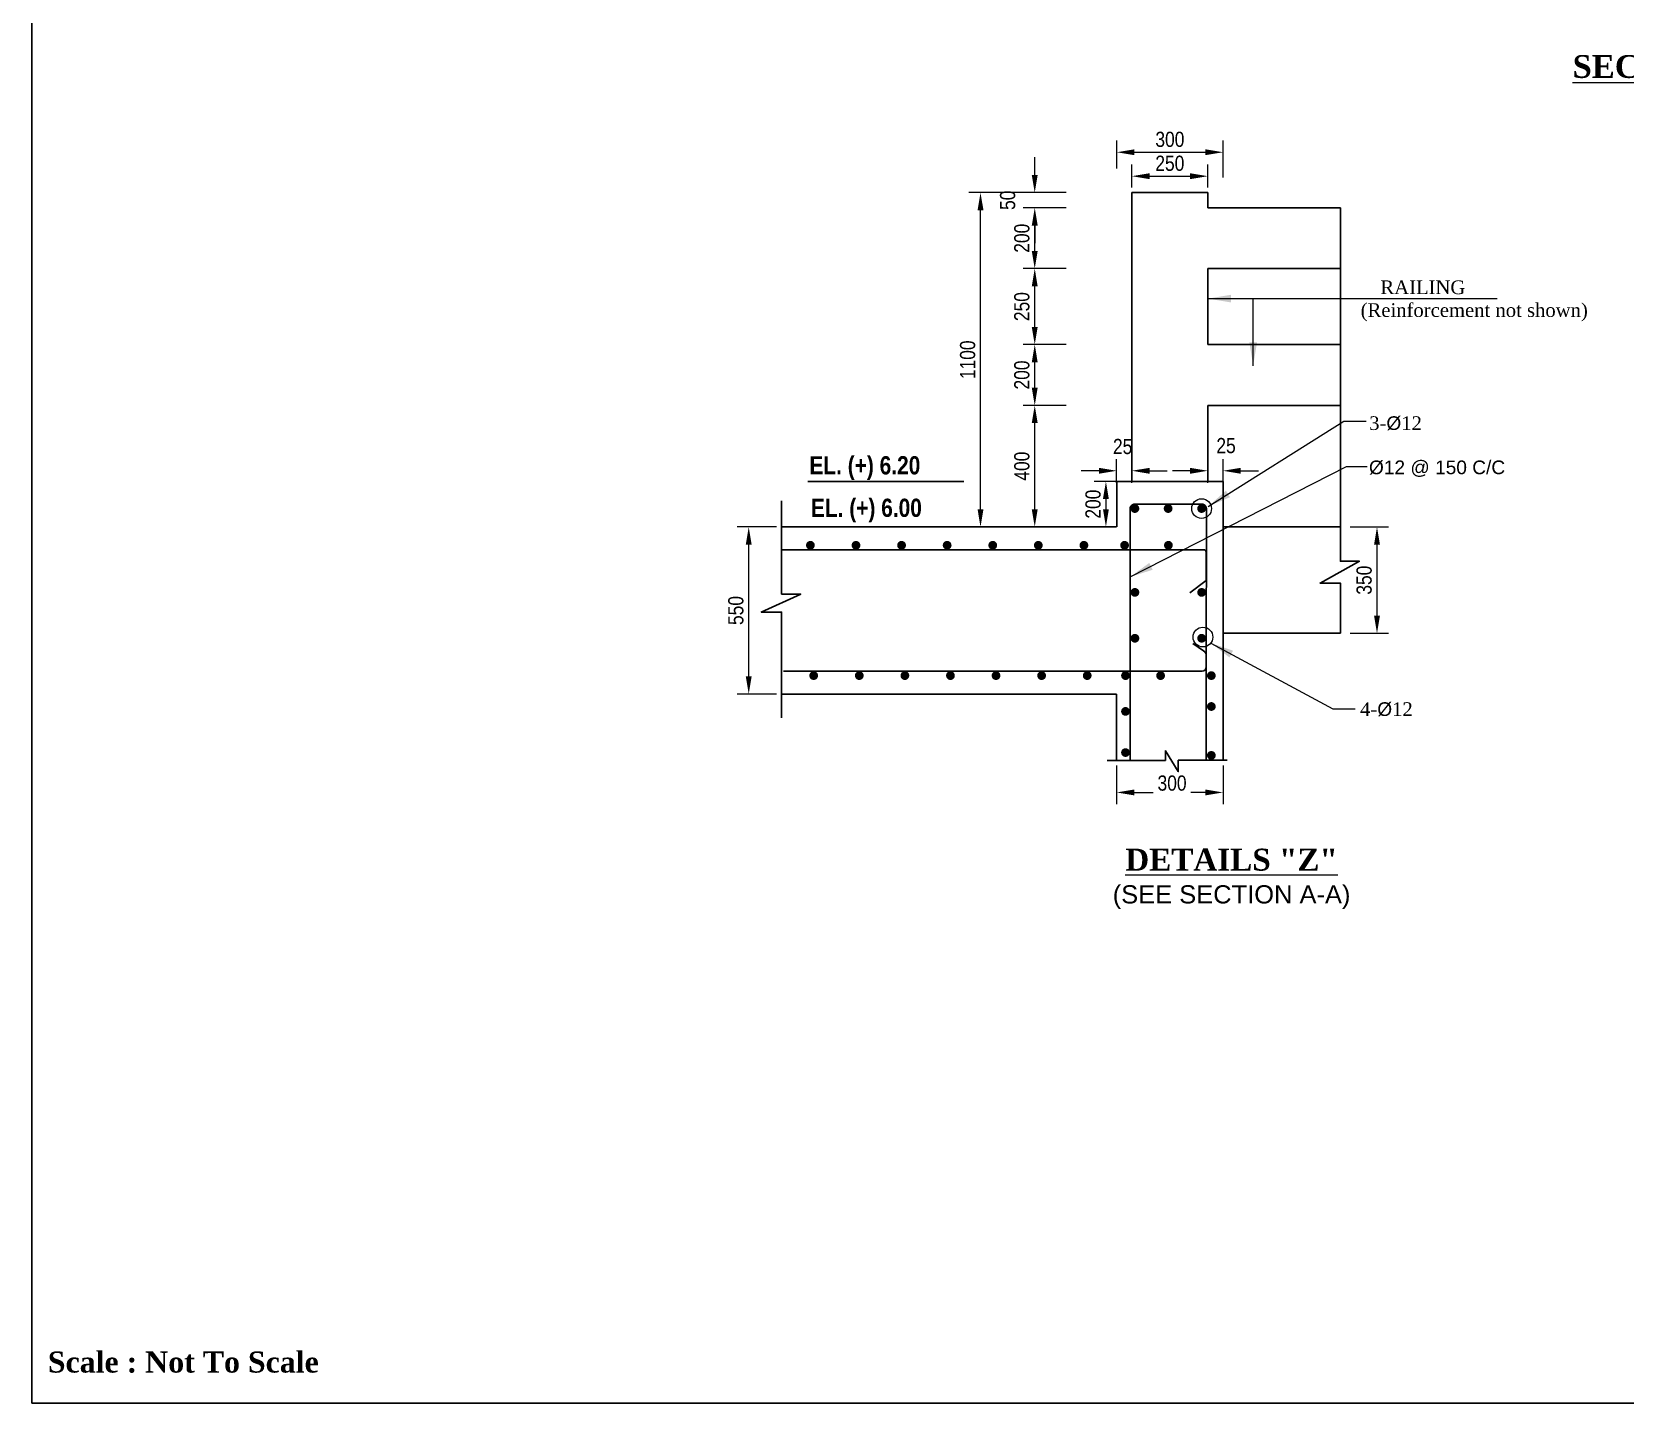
# Model space of a CAD drawing. Extents: x -426260 to 2055400, y -4304674 to -305611.
# Drawn here: x 142261 to 173718, y -1939043 to -1911968 of the extents above; entities that cross this region are included whole.
import ezdxf

# ---------------------------------------------------------------- set-up
doc = ezdxf.new("R2010")
doc.units = 0
doc.header["$LTSCALE"] = 300
doc.header["$MEASUREMENT"] = 0
doc.header["$PDMODE"] = 3
doc.linetypes.add('DASHED', pattern=[0.75, 0.5, -0.25])
doc.layers.get('0').update_dxf_attribs({"linetype": 'CONTINUOUS'})
doc.layers.get('DEFPOINTS').update_dxf_attribs({"linetype": 'CONTINUOUS'})
for name, color, linetype, lineweight in [('Dim', 7, 'CONTINUOUS', 9), ('line2', 3, 'CONTINUOUS', 30), ('Railing', 8, 'CONTINUOUS', 0), ('TEXT-ROOM', 4, 'CONTINUOUS', 5)]:
    doc.layers.add(name, color=color, linetype=linetype, lineweight=lineweight)
for name, color, linetype in [('LINE', 7, 'CONTINUOUS'), ('REINF.', 1, 'CONTINUOUS'), ('TEXT', 10, 'CONTINUOUS')]:
    doc.layers.add(name, color=color, linetype=linetype)
doc.styles.add('BIG', font='ROMANT.SHX')
doc.styles.add('dimText', font='ARIALN.TTF')
doc.styles.add('text', font='ARIALN.TTF', dxfattribs={"height": 1.6})
doc.dimstyles.new('dim_230', dxfattribs={"dimtxt": 460, "dimasz": 460, "dimexe": 230, "dimexo": 100, "dimgap": 100, "dimtad": 1, "dimdec": 0, "dimzin": 0, "dimdsep": 46, "dimtxsty": 'dimText', "dimcen": 0.09, "dimclrd": 256, "dimclre": 256, "dimclrt": 7, "dimadec": 0, "dimazin": 0, "dimtfac": 1, "dimtdec": 0, "dimtofl": 0, "dimtmove": 0, "dimatfit": 3, "dimfxl": 1, "dimtolj": 1, "dimtzin": 0, "dimlwd": -1, "dimlwe": -1, "dimarcsym": 0})

# ---------------------------------------------------------------- blocks, each defined once
blk = doc.blocks.new('*D1265')
at = {"layer": 'DEFPOINTS', "color": 0, "ltscale": 500, "transparency": 16777216}
for p in [(162062, -1919343), (162779, -1919343), (163679, -1921743)]:
    blk.add_point(p, dxfattribs=at)
at = {"layer": 'Dim', "ltscale": 500, "transparency": 16777216}
for p, q in [((162679, -1919343), (161832, -1919343)), ((162062, -1921393), (162062, -1919693)), ((163579, -1921743), (161832, -1921743))]:
    blk.add_line(p, q, dxfattribs=at)
for points in [[(162003, -1919693), (162120, -1919693), (162062, -1919343)], [(162003, -1921393), (162120, -1921393), (162062, -1921743)]]:
    blk.add_solid(points, dxfattribs=at)
at = {"layer": 'Dim', "color": 7, "ltscale": 500, "transparency": 16777216, "insert": (161808, -1920543), "char_height": 300, "attachment_point": 5, "rotation": 90, "style": 'dimText'}
blk.add_mtext('\\A1;400', dxfattribs=at)
blk = doc.blocks.new('*D1266')
at = {"layer": 'DEFPOINTS', "color": 0, "ltscale": 500, "transparency": 16777216}
for p in [(162062, -1918143), (162779, -1918143), (162779, -1919343)]:
    blk.add_point(p, dxfattribs=at)
at = {"layer": 'Dim', "ltscale": 500, "transparency": 16777216}
for p, q in [((162679, -1918143), (161832, -1918143)), ((162062, -1918993), (162062, -1918493)), ((162679, -1919343), (161832, -1919343))]:
    blk.add_line(p, q, dxfattribs=at)
for points in [[(162003, -1918493), (162120, -1918493), (162062, -1918143)], [(162003, -1918993), (162120, -1918993), (162062, -1919343)]]:
    blk.add_solid(points, dxfattribs=at)
at = {"layer": 'Dim', "color": 7, "ltscale": 500, "transparency": 16777216, "insert": (161808, -1918743), "char_height": 300, "attachment_point": 5, "rotation": 90, "style": 'dimText'}
blk.add_mtext('\\A1;200', dxfattribs=at)
blk = doc.blocks.new('*D1267')
at = {"layer": 'DEFPOINTS', "color": 0, "ltscale": 500, "transparency": 16777216}
for p in [(162062, -1916643), (162779, -1916643), (162779, -1918143)]:
    blk.add_point(p, dxfattribs=at)
at = {"layer": 'Dim', "ltscale": 500, "transparency": 16777216}
for p, q in [((162679, -1916643), (161832, -1916643)), ((162062, -1917793), (162062, -1916993)), ((162679, -1918143), (161832, -1918143))]:
    blk.add_line(p, q, dxfattribs=at)
for points in [[(162003, -1916993), (162120, -1916993), (162062, -1916643)], [(162003, -1917793), (162120, -1917793), (162062, -1918143)]]:
    blk.add_solid(points, dxfattribs=at)
at = {"layer": 'Dim', "color": 7, "ltscale": 500, "transparency": 16777216, "insert": (161808, -1917393), "char_height": 300, "attachment_point": 5, "rotation": 90, "style": 'dimText'}
blk.add_mtext('\\A1;250', dxfattribs=at)
blk = doc.blocks.new('*D1268')
at = {"layer": 'DEFPOINTS', "color": 0, "ltscale": 500, "transparency": 16777216}
for p in [(162062, -1915443), (162779, -1915443), (162756, -1916643)]:
    blk.add_point(p, dxfattribs=at)
at = {"layer": 'Dim', "ltscale": 500, "transparency": 16777216}
for p, q in [((162679, -1915443), (161832, -1915443)), ((162062, -1916293), (162062, -1915793)), ((162656, -1916643), (161832, -1916643))]:
    blk.add_line(p, q, dxfattribs=at)
for points in [[(162003, -1915793), (162120, -1915793), (162062, -1915443)], [(162003, -1916293), (162120, -1916293), (162062, -1916643)]]:
    blk.add_solid(points, dxfattribs=at)
at = {"layer": 'Dim', "color": 7, "ltscale": 500, "transparency": 16777216, "insert": (161808, -1916043), "char_height": 300, "attachment_point": 5, "rotation": 90, "style": 'dimText'}
blk.add_mtext('\\A1;200', dxfattribs=at)
blk = doc.blocks.new('*D1269')
at = {"layer": 'DEFPOINTS', "color": 0, "ltscale": 500, "transparency": 16777216}
for p in [(160991, -1915143), (162232, -1915143), (163459, -1921743)]:
    blk.add_point(p, dxfattribs=at)
at = {"layer": 'Dim', "ltscale": 500, "transparency": 16777216}
for p, q in [((162132, -1915143), (160761, -1915143)), ((160991, -1921393), (160991, -1915493)), ((163359, -1921743), (160761, -1921743))]:
    blk.add_line(p, q, dxfattribs=at)
for points in [[(160933, -1915493), (161050, -1915493), (160991, -1915143)], [(160933, -1921393), (161050, -1921393), (160991, -1921743)]]:
    blk.add_solid(points, dxfattribs=at)
at = {"layer": 'Dim', "color": 7, "ltscale": 500, "transparency": 16777216, "insert": (160738, -1918443), "char_height": 300, "attachment_point": 5, "rotation": 90, "style": 'dimText'}
blk.add_mtext('\\A1;1100', dxfattribs=at)
blk = doc.blocks.new('*D1270')
at = {"layer": 'DEFPOINTS', "color": 0, "ltscale": 500, "transparency": 16777216}
for p in [(162779, -1915143), (162062, -1915443), (162779, -1915443)]:
    blk.add_point(p, dxfattribs=at)
at = {"layer": 'Dim', "ltscale": 500, "transparency": 16777216}
for p, q in [((162062, -1914793), (162062, -1914443)), ((162679, -1915143), (161832, -1915143)), ((162679, -1915443), (161832, -1915443)), ((162062, -1915793), (162062, -1916143))]:
    blk.add_line(p, q, dxfattribs=at)
for points in [[(162003, -1914793), (162120, -1914793), (162062, -1915143)], [(162003, -1915793), (162120, -1915793), (162062, -1915443)]]:
    blk.add_solid(points, dxfattribs=at)
at = {"layer": 'Dim', "color": 7, "ltscale": 500, "transparency": 16777216, "insert": (161528, -1915293), "char_height": 300, "attachment_point": 5, "rotation": 90, "style": 'dimText'}
blk.add_mtext('\\A1;50', dxfattribs=at)
blk = doc.blocks.new('*D1296')
at = {"layer": 'DEFPOINTS', "color": 0, "ltscale": 500, "transparency": 16777216}
for p in [(165479, -1914818), (163979, -1915143), (165479, -1915143)]:
    blk.add_point(p, dxfattribs=at)
at = {"layer": 'Dim', "ltscale": 500, "transparency": 16777216}
for p, q in [((163979, -1915043), (163979, -1914588)), ((165479, -1915043), (165479, -1914588)), ((164329, -1914818), (165129, -1914818))]:
    blk.add_line(p, q, dxfattribs=at)
for points in [[(164329, -1914760), (164329, -1914876), (163979, -1914818)], [(165129, -1914760), (165129, -1914876), (165479, -1914818)]]:
    blk.add_solid(points, dxfattribs=at)
at = {"layer": 'Dim', "color": 7, "ltscale": 500, "transparency": 16777216, "insert": (164729, -1914565), "char_height": 300, "attachment_point": 5, "style": 'dimText'}
blk.add_mtext('\\A1;250', dxfattribs=at)
blk = doc.blocks.new('*D1271')
at = {"layer": 'DEFPOINTS', "color": 0, "ltscale": 500, "transparency": 16777216}
for p in [(168190, -1921744), (168190, -1923843), (168819, -1923843)]:
    blk.add_point(p, dxfattribs=at)
at = {"layer": 'Dim', "ltscale": 500, "transparency": 16777216}
for p, q in [((168290, -1921744), (169049, -1921744)), ((168819, -1922094), (168819, -1923493)), ((168290, -1923843), (169049, -1923843))]:
    blk.add_line(p, q, dxfattribs=at)
for points in [[(168761, -1922094), (168878, -1922094), (168819, -1921744)], [(168761, -1923493), (168878, -1923493), (168819, -1923843)]]:
    blk.add_solid(points, dxfattribs=at)
at = {"layer": 'Dim', "color": 7, "ltscale": 500, "transparency": 16777216, "insert": (168566, -1922794), "char_height": 300, "attachment_point": 5, "rotation": 90, "style": 'dimText'}
blk.add_mtext('\\A1;350', dxfattribs=at)
blk = doc.blocks.new('*D1272')
at = {"layer": 'DEFPOINTS', "color": 0, "ltscale": 500, "transparency": 16777216}
for p in [(165780, -1914345), (163680, -1914763), (165780, -1914941)]:
    blk.add_point(p, dxfattribs=at)
at = {"layer": 'Dim', "ltscale": 500, "transparency": 16777216}
for p, q in [((163680, -1914663), (163680, -1914115)), ((165780, -1914841), (165780, -1914115)), ((164030, -1914345), (165430, -1914345))]:
    blk.add_line(p, q, dxfattribs=at)
for points in [[(164030, -1914287), (164030, -1914403), (163680, -1914345)], [(165430, -1914287), (165430, -1914403), (165780, -1914345)]]:
    blk.add_solid(points, dxfattribs=at)
at = {"layer": 'Dim', "color": 7, "ltscale": 500, "transparency": 16777216, "insert": (164730, -1914092), "char_height": 300, "attachment_point": 5, "style": 'dimText'}
blk.add_mtext('\\A1;300', dxfattribs=at)
blk = doc.blocks.new('*D1273')
at = {"layer": 'DEFPOINTS', "color": 0, "ltscale": 500, "transparency": 16777216}
for p in [(165780, -1920634), (165479, -1920972), (165780, -1920972)]:
    blk.add_point(p, dxfattribs=at)
at = {"layer": 'Dim', "ltscale": 500, "transparency": 16777216}
for p, q in [((165479, -1920872), (165479, -1920404)), ((165780, -1920872), (165780, -1920404)), ((165129, -1920634), (164779, -1920634)), ((166130, -1920634), (166480, -1920634))]:
    blk.add_line(p, q, dxfattribs=at)
for points in [[(165129, -1920576), (165129, -1920693), (165479, -1920634)], [(166130, -1920576), (166130, -1920693), (165780, -1920634)]]:
    blk.add_solid(points, dxfattribs=at)
at = {"layer": 'Dim', "color": 7, "ltscale": 500, "transparency": 16777216, "insert": (165839, -1920139), "char_height": 300, "attachment_point": 5, "style": 'dimText'}
blk.add_mtext('\\A1;25', dxfattribs=at)
blk = doc.blocks.new('*D1297')
at = {"layer": 'DEFPOINTS', "color": 0, "ltscale": 500, "transparency": 16777216}
for p in [(163679, -1926352), (165780, -1926352), (165780, -1926985)]:
    blk.add_point(p, dxfattribs=at)
at = {"layer": 'Dim', "ltscale": 500, "transparency": 16777216}
for p, q in [((163679, -1926452), (163679, -1927215)), ((165780, -1926452), (165780, -1927215)), ((164029, -1926985), (164402, -1926985)), ((165430, -1926985), (165144, -1926985))]:
    blk.add_line(p, q, dxfattribs=at)
for points in [[(164029, -1926927), (164029, -1927043), (163679, -1926985)], [(165430, -1926927), (165430, -1927043), (165780, -1926985)]]:
    blk.add_solid(points, dxfattribs=at)
at = {"layer": 'Dim', "color": 7, "ltscale": 500, "transparency": 16777216, "insert": (164773, -1926802), "char_height": 300, "attachment_point": 5, "style": 'dimText'}
blk.add_mtext('\\A1;300', dxfattribs=at)
blk = doc.blocks.new('*D1206')
at = {"layer": 'DEFPOINTS', "color": 0, "ltscale": 500, "transparency": 16777216}
for p in [(163979, -1920634), (163678, -1920972), (163979, -1920972)]:
    blk.add_point(p, dxfattribs=at)
at = {"layer": 'Dim', "ltscale": 500, "transparency": 16777216}
for p, q in [((163678, -1920872), (163678, -1920404)), ((163979, -1920872), (163979, -1920404)), ((163328, -1920634), (162978, -1920634)), ((164329, -1920634), (164679, -1920634))]:
    blk.add_line(p, q, dxfattribs=at)
for points in [[(163328, -1920576), (163328, -1920693), (163678, -1920634)], [(164329, -1920576), (164329, -1920693), (163979, -1920634)]]:
    blk.add_solid(points, dxfattribs=at)
at = {"layer": 'Dim', "color": 7, "ltscale": 500, "transparency": 16777216, "insert": (163797, -1920156), "char_height": 300, "attachment_point": 5, "style": 'dimText'}
blk.add_mtext('\\A1;25', dxfattribs=at)

msp = doc.modelspace()

# ---------------------------------------------------------------- linework, layer by layer
at = {"color": 8, "elevation": 0}
for points in [[(168095.7, -1915443), (168095.9, -1922420.2), (168473.7, -1922420.2), (167696, -1922852.8), (168097.2, -1922852.8), (168096.8, -1923843.1)], [(157062.9, -1921228.2), (157062.9, -1923068.8), (157440.8, -1923068.8), (156663.1, -1923423.4), (157064.3, -1923423.4), (157063.6, -1925509.5)], [(163494.5, -1926351.7), (164642.9, -1926351.7), (164642.9, -1926161.7), (164895.2, -1926571.9), (164895.2, -1926350.7), (165861.3, -1926351.2)]]:
    msp.add_lwpolyline(points, dxfattribs=at)
at = {"layer": 'Dim', "ltscale": 500}
for p, q in [((163749.9, -1920842.8, 0), (163237.1, -1920842.8, 0)), ((163467.1, -1921192.8, 0), (163467.1, -1921393.1, 0)), ((156963.8, -1921743.1, 0), (156184.5, -1921743.1, 0)), ((163580.1, -1921743.1, 0), (163237.1, -1921743.1, 0)), ((156414.5, -1924693.1, 0), (156414.5, -1922093.1, 0)), ((156963.8, -1925043.1, 0), (156184.5, -1925043.1, 0))]:
    msp.add_line(p, q, dxfattribs=at)
at = {"layer": 'Dim', "color": 5, "lineweight": 9, "ltscale": 3}
for centre in [(165357, -1921379.7, 0), (165382.7, -1923916.8, 0)]:
    msp.add_circle(centre, 194.8, dxfattribs=at)
at = {"layer": 'Dim', "ltscale": 500}
for points in [[(163408.7, -1921192.8, 0), (163525.4, -1921192.8, 0), (163467.1, -1920842.8, 0)], [(163408.7, -1921393.1, 0), (163525.4, -1921393.1, 0), (163467.1, -1921743.1, 0)], [(156356.1, -1922093.1, 0), (156472.8, -1922093.1, 0), (156414.5, -1921743.1, 0)], [(156356.1, -1924693.1, 0), (156472.8, -1924693.1, 0), (156414.5, -1925043.1, 0)]]:
    msp.add_solid(points, dxfattribs=at)
at = {"layer": 'LINE', "color": 7, "ltscale": 500}
for p, q in [((163978.9, -1916643.1, 0), (163978.9, -1915143.1, 0)), ((165478.9, -1915143.1, 0), (165478.9, -1915443.1, 0)), ((163978.9, -1915442.8, 0), (163978.9, -1920843, 0)), ((168095.9, -1916643, 0), (165478.9, -1916643.1, 0)), ((165478.9, -1918143.1, 0), (165478.9, -1916643.1, 0)), ((165478.9, -1919342.8, 0), (165478.9, -1920843, 0)), ((165779.2, -1921743.1, 0), (168095.9, -1921743.1, 0)), ((165779.3, -1923842.2, 0), (168096.9, -1923843.1, 0))]:
    msp.add_line(p, q, dxfattribs=at)
at = {"layer": 'LINE'}
msp.add_lwpolyline([(217376, -1939042.7), (142261.2, -1939042.7), (142261.2, -1885925.9), (217376, -1885925.9)], close=True, dxfattribs=at)
at = {"layer": 'LINE', "color": 7, "ltscale": 500, "elevation": 0}
for points in [[(165478.9, -1915143.1), (163978.9, -1915143.1)], [(168095.9, -1915443), (165478.9, -1915443.1)], [(168096, -1918142.9), (165478.9, -1918143.1)], [(168096, -1919342.7), (165478.9, -1919342.8)], [(165780.1, -1926351.1), (165780.1, -1920843.1), (163680.1, -1920843), (163680.1, -1921743.1)], [(163679, -1921743.1), (157062.9, -1921743.1)], [(163678.8, -1925043.4), (157063.8, -1925043.2)], [(163678.8, -1925043.5), (163678.8, -1926351.7)]]:
    msp.add_lwpolyline(points, dxfattribs=at)
at = {"layer": 'line2', "color": 8, "elevation": 0}
msp.add_lwpolyline([(160664.9, -1920843), (157582.4, -1920843)], dxfattribs=at)
at = {"layer": 'Railing', "color": 4, "ltscale": 500}
msp.add_line((165478.9, -1915443.1, 0), (165478.9, -1915442.8, 0), dxfattribs=at)
at = {"layer": 'Railing', "ltscale": 500, "elevation": 0}
msp.add_lwpolyline([(165780.1, -1920842.8), (165780.1, -1921742.8)], dxfattribs=at)
at = {"layer": 'REINF.', "ltscale": 500, "elevation": 0}
for points in [[(157101.3, -1924593.2), (165366.4, -1924593.1, 0.3898198), (165448.9, -1924503.4), (165448.9, -1924503.4), (165450, -1921383.1, 0.414544), (165360, -1921293), (164036.5, -1921293, 0.4142222), (163946.5, -1921383), (163947.4, -1924593.4)], [(165127.1, -1923046.7), (165449.6, -1922800.3), (165449.6, -1922253.2, 0.4143128), (165389.7, -1922193.2), (157062.9, -1922193.1)], [(165448.9, -1924503.4), (165449, -1924287.2, 0.2504168), (165395.7, -1924187.4), (165184.9, -1924046.5)]]:
    msp.add_lwpolyline(points, format="xyb", dxfattribs=at)
at = {"layer": 'REINF.', "linetype": 'DASHED', "lineweight": 9, "ltscale": 3, "const_width": 86.4, "elevation": 0}
for points in [[(164082.7, -1921379.7, -1), (163996.3, -1921379.7, -1)], [(164652.4, -1921379.7, 1), (164738.8, -1921379.7, 1)], [(165313.8, -1921379.7, 1), (165400.2, -1921379.7, 1)], [(157675.6, -1922105.3, -1), (157589.2, -1922105.3, -1)], [(158575.6, -1922105.3, -1), (158489.2, -1922105.3, -1)], [(159389.2, -1922105.3, 1), (159475.6, -1922105.3, 1)], [(160375.6, -1922105.3, -1), (160289.2, -1922105.3, -1)], [(161275.6, -1922105.3, -1), (161189.2, -1922105.3, -1)], [(162175.6, -1922105.3, -1), (162089.2, -1922105.3, -1)], [(162989.2, -1922105.3, 1), (163075.6, -1922105.3, 1)], [(163792.6, -1922105.3, 1), (163879, -1922105.3, 1)], [(164657.5, -1922105.3, 1), (164743.9, -1922105.3, 1)], [(164082.7, -1923035.3, -1), (163996.3, -1923035.3, -1)], [(165313.8, -1923035.3, 1), (165400.2, -1923035.3, 1)], [(164082.7, -1923941.2, -1), (163996.3, -1923941.2, -1)], [(165313.8, -1923941.3, 1), (165400.2, -1923941.3, 1)], [(157654.5, -1924678.4, 1), (157740.9, -1924678.4, 1)], [(158640.9, -1924678.4, -1), (158554.5, -1924678.4, -1)], [(159540.9, -1924678.4, -1), (159454.5, -1924678.4, -1)], [(160354.5, -1924678.4, 1), (160440.9, -1924678.4, 1)], [(161340.9, -1924678.4, -1), (161254.5, -1924678.4, -1)], [(162240.9, -1924678.4, -1), (162154.5, -1924678.4, -1)], [(163140.9, -1924678.4, -1), (163054.5, -1924678.4, -1)], [(163897.1, -1924678.4, -1), (163810.7, -1924678.4, -1)], [(164589.7, -1924678.4, -1), (164503.3, -1924678.4, -1)], [(165505.3, -1924678.5, 1), (165591.7, -1924678.5, 1)], [(163897.1, -1925385, -1), (163810.7, -1925385, -1)], [(165505.3, -1925288.4, 1), (165591.7, -1925288.4, 1)], [(163897.1, -1926197.8, -1), (163810.7, -1926197.8, -1)], [(165505.3, -1926253.7, 1), (165591.7, -1926253.7, 1)]]:
    msp.add_lwpolyline(points, format="xyb", close=True, dxfattribs=at)
at = {"layer": 'REINF.', "ltscale": 500, "elevation": 0}
for points in [[(163948, -1926351.1), (163946.5, -1921760.7)], [(165448.9, -1924503.4), (165448.9, -1926351)]]:
    msp.add_lwpolyline(points, dxfattribs=at)

# ---------------------------------------------------------------- texts
at = {"layer": 'Dim', "color": 7, "char_height": 270, "attachment_point": 4}
for s, insert, width in [('\\pi491.1;{\\fTimes New Roman|b0|i0|c0|p18;RAILING\\P\\pi101.1;(Reinforcement not shown)}', (168395.9, -1917280.3, 0), 7513.067), ('\\pt450;{\\fTimes New Roman|b0|i0|c0|p18;3-\\fArial|b0|i0|c0|p34;%%C\\fTimes New Roman|b0|i0|c0|p18;12 }', (168665.3, -1919698.5, 0), 4033.746), ('{\\fArial|b0|i0|c0|p34;%%C12 @ 150 C/C }', (168660.6, -1920593.6, 0), 4033.746), ('\\pt450;{\\fTimes New Roman|b0|i0|c0|p18;4-\\fArial|b0|i0|c0|p34;%%C\\fTimes New Roman|b0|i0|c0|p18;12 }', (168484.9, -1925345.1, 0), 4033.746)]:
    msp.add_mtext(s, dxfattribs=dict(at, insert=insert, width=width))
at = {"layer": 'Dim', "color": 7, "ltscale": 500, "char_height": 300, "attachment_point": 5, "rotation": 90, "style": 'dimText'}
for s, insert in [('\\A1;200', (163213.9, -1921292.9, 0)), ('\\A1;550', (156161.3, -1923393.1, 0))]:
    msp.add_mtext(s, dxfattribs=dict(at, insert=insert))
at = {"layer": 'LINE', "insert": (145251, -1938448.3), "char_height": 416.722, "width": 30814.437, "attachment_point": 8, "style": 'BIG'}
msp.add_mtext('{\\fTimes New Roman|b1|i0|c0|p18;Scale : Not To Scale}', dxfattribs=at)
at = {"layer": 'TEXT', "color": 6, "char_height": 360, "width": 2947.363, "attachment_point": 1, "style": 'text'}
for s, insert in [('{\\fArial Narrow|b1|i0|c0|p34;EL. (+) 6.20}', (157613.4, -1920345.8, 0)), ('{\\fArial Narrow|b1|i0|c0|p34;EL. (+) 6.00}', (157644.2, -1921185.1, 0))]:
    msp.add_mtext(s, dxfattribs=dict(at, insert=insert))
at = {"layer": 'TEXT-ROOM', "attachment_point": 4}
for s, insert, char_height, width in [('\\pi3872;{\\fTimes New Roman|b1|i0|c0|p18;\\H1.286x;\\L\\C6;SECTIONAL ELEVATION (SECTION A-A)\\P\\pi1.244e+004;\\fArial Narrow|b0|i0|c0|p34;\\H0.7776x;\\l\\C7;         \\fTimes New Roman|b0|i0|c0|p18;\\H0.8x;             \\H1.215x;     \\fArial Narrow|b0|i0|c0|p34;\\H1.029x;\\P\\pi7891;                                                                                                          }', (168810.3, -1913342, 0), 350, 27530.305), ('\\pxqc;{\\fTimes New Roman|b1|i0|c0|p18;\\H1.0309x;\\L\\C6;DETAILS "Z"\\P\\fArial|b0|i0|c0|p34;\\H0.83145x;\\l\\C7;(SEE SECTION A-A)\\P\\fTimes New Roman|b1|i0|c0|p18;\\H1.2027x;\\L\\C6;\\P\\pq*;\\fArial Narrow|b0|i0|c0|p34;\\H0.97x;\\C256; }', (159197.3, -1929381.5, 0), 420, 13501.536)]:
    msp.add_mtext(s, dxfattribs=dict(at, insert=insert, char_height=char_height, width=width))

# ---------------------------------------------------------------- dimensions: what is measured, and where the dimension line sits
at = {"layer": 'Dim', "ltscale": 500}
for base, p1, p2, text, picture, middle in [((165780.1, -1914345.1, 0), (163680.1, -1914763, 0), (165780.1, -1914941.2, 0), '300', '*D1272', (164730.1, -1914092, 0)), ((165478.9, -1914818, 0), (163978.9, -1915143.1, 0), (165478.9, -1915143.1, 0), '250', '*D1296', (164728.9, -1914564.8, 0))]:
    dim = msp.add_linear_dim(base=base, p1=p1, p2=p2, text=text, dimstyle='dim_230', override={"dimtxt": 300, "dimasz": 350, "dimsah": 1, "dimtmove": 2}, dxfattribs=at)
    dim.commit()
    dim.dimension.update_dxf_attribs({"geometry": picture, "text_midpoint": middle})
for base, p1, p2, angle, text, picture, middle in [((162061.6, -1915442.5, 0), (162778.9, -1915143.1, 0), (162778.9, -1915442.5, 0), 270, '50', '*D1270', (161528.4, -1915292.8, 0)), ((160991.4, -1915143.1, 0), (163458.5, -1921743.1, 0), (162231.8, -1915143.1, 0), 90, '1100', '*D1269', (160738.2, -1918443.1, 0)), ((162061.6, -1915443.1, 0), (162756.4, -1916642.8, 0), (162778.9, -1915443.1, 0), 90, '200', '*D1268', (161808.4, -1916042.9, 0)), ((162061.6, -1916643.1, 0), (162778.9, -1918143.1, 0), (162778.9, -1916643.1, 0), 90, '250', '*D1267', (161808.4, -1917393.1, 0)), ((162061.6, -1918143.1, 0), (162778.9, -1919342.8, 0), (162778.9, -1918143.1, 0), 90, '200', '*D1266', (161808.4, -1918742.9, 0)), ((162061.6, -1919343.1, 0), (163679, -1921743.1, 0), (162778.9, -1919343.1, 0), 90, '400', '*D1265', (161808.4, -1920543.1, 0)), ((168819.5, -1923843.1, 0), (168190, -1921744.1, 0), (168189.8, -1923843.1, 0), 90, '350', '*D1271', (168566.3, -1922793.6, 0))]:
    dim = msp.add_linear_dim(base=base, p1=p1, p2=p2, angle=angle, text=text, dimstyle='dim_230', override={"dimtxt": 300, "dimasz": 350, "dimsah": 1, "dimtmove": 2}, dxfattribs=at)
    dim.commit()
    dim.dimension.update_dxf_attribs({"geometry": picture, "text_midpoint": middle})
for base, p1, p2, text, picture, middle in [((163978.9, -1920634.5, 0), (163677.7, -1920971.6, 0), (163978.9, -1920971.6, 0), '25', '*D1206', (163797.3, -1920156.3, 0)), ((165780.1, -1920634.5, 0), (165478.9, -1920971.6, 0), (165780.1, -1920971.6, 0), '25', '*D1273', (165838.9, -1920138.7, 0)), ((165780.1, -1926985.1, 0), (163678.8, -1926351.7, 0), (165780.1, -1926351.7, 0), '300', '*D1297', (164773.1, -1926802.4, 0))]:
    dim = msp.add_linear_dim(base=base, p1=p1, p2=p2, text=text, dimstyle='dim_230', override={"dimtxt": 300, "dimasz": 350, "dimsah": 1, "dimtmove": 2}, dxfattribs=at)
    dim.commit()
    dim.dimension.update_dxf_attribs({"geometry": picture, "text_midpoint": middle, "dimtype": 160})

# ---------------------------------------------------------------- leaders
for points in [[(165478.9, -1917235, 0), (166787.4, -1917235, 0)], [(166374.8, -1918559.6, 0), (166374.8, -1917235, 0), (171190.3, -1917235, 0)], [(165486.9, -1921336.4, 0), (168164.5, -1919653.2, 0), (168608.6, -1919653.2, 0)], [(163946.9, -1922730.3, 0), (168214.7, -1920548.3, 0), (168622.9, -1920548.3, 0)], [(165537.4, -1924035.2, 0), (167947.5, -1925334.4, 0), (168388.8, -1925334.4, 0)]]:
    msp.add_leader(points, dimstyle='dim_230', dxfattribs=at)

doc.saveas('drawing.dxf')
